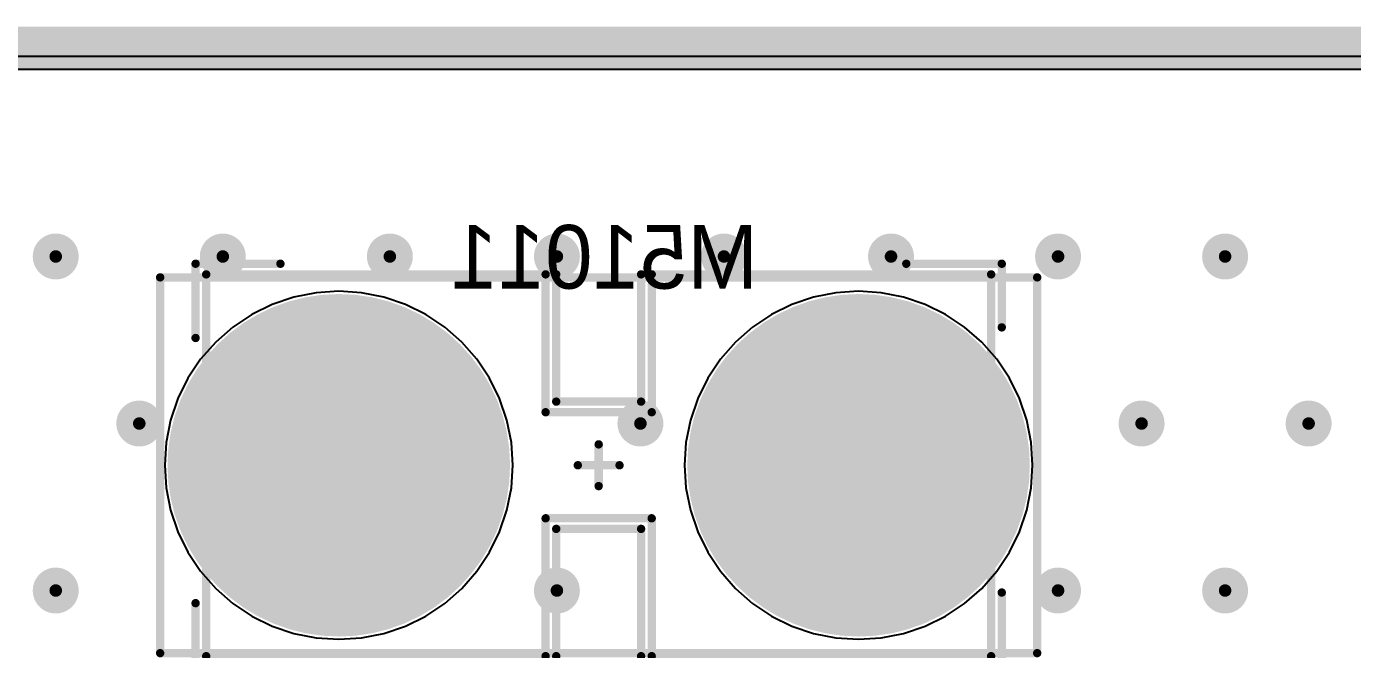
# Model space of a CAD drawing. Header units: millimetres. Extents: x 372 to 687, y 380 to 482.
# Drawn here: x 477.3 to 509.05, y 466.59 to 481.51 of the extents above; entities that cross this region are included whole.
import ezdxf

# ---------------------------------------------------------------- set-up
doc = ezdxf.new("R2010")
doc.units = ezdxf.units.MM
for name, color, linetype in [('BottomLayer', 5, 'Continuous'), ('BottomOverlay', 54, 'Continuous'), ('BottomSolder', 6, 'Continuous'), ('InternalPlane1', 76, 'Continuous'), ('InternalPlane2', 16, 'Continuous'), ('Mechanical1', 6, 'Continuous'), ('Mechanical13', 56, 'Continuous'), ('Mechanical15', 56, 'Continuous'), ('MultiLayer', 9, 'Continuous'), ('PadHoleLayer', 156, 'Continuous'), ('TopLayer', 1, 'Continuous'), ('TopOverlay', 2, 'Continuous'), ('TopSolder', 216, 'Continuous'), ('ViaHoleLayer', 16, 'Continuous')]:
    doc.layers.add(name, color=color, linetype=linetype)

# ---------------------------------------------------------------- blocks, each defined once
blk = doc.blocks.new('C___H_____900X1900X84000_398')
at = {"layer": 'BottomLayer', "const_width": 3.99999962}
for points in [[(-1.99999854, 6.223, 1), (1.99999854, 6.223, 1)], [(-1.99999854, -6.223, 1), (1.99999854, -6.223, 1)]]:
    blk.add_lwpolyline(points, format="xyb", close=True, dxfattribs=at)
at = {"layer": 'BottomSolder', "const_width": 4.10159962}
for points in [[(-2.05079854, 6.223, 1), (2.05079854, 6.223, 1)], [(-2.05079854, -6.223, 1), (2.05079854, -6.223, 1)]]:
    blk.add_lwpolyline(points, format="xyb", close=True, dxfattribs=at)
at = {"layer": 'InternalPlane1', "const_width": 1.99999854}
for points in [[(-1.00000054, 6.223, 1), (1.00000054, 6.223, 1)], [(-1.00000054, -6.223, 1), (1.00000054, -6.223, 1)]]:
    blk.add_lwpolyline(points, format="xyb", close=True, dxfattribs=at)
at = {"layer": 'InternalPlane2', "const_width": 1.99999854}
for points in [[(-1.00000054, 6.223, 1), (1.00000054, 6.223, 1)], [(-1.00000054, -6.223, 1), (1.00000054, -6.223, 1)]]:
    blk.add_lwpolyline(points, format="xyb", close=True, dxfattribs=at)
at = {"layer": 'Mechanical13', "const_width": 0.1999996}
for points in [[(-4.572, 9.398), (-4.57215748, 9.398)], [(-4.57215748, 1.27), (-4.57215748, 9.398)], [(4.572, 9.398), (-4.572, 9.398)], [(4.57199492, 1.26984506), (4.57199492, 9.39799746)], [(-1.27, 1.27), (-4.57215748, 1.27)], [(-1.27, -1.27000762), (-1.27, 1.27)], [(1.27, -1.27), (1.27, 1.26984506)], [(4.57199492, 1.26984506), (1.27, 1.26984506)], [(-1.27, -1.27000762), (-4.572, -1.27000762)], [(-4.572, -9.398), (-4.572, -1.27000762)], [(4.57199492, -1.27), (1.27, -1.27)], [(4.57199492, -9.398), (4.57199492, -1.27)], [(4.572, -9.398), (-4.572, -9.398)], [(4.572, -9.398), (4.57199492, -9.398)]]:
    blk.add_lwpolyline(points, dxfattribs=at)
at = {"layer": 'Mechanical13', "const_width": 0.0999998}
for points in [[(-4.62215738, 9.398, 1), (-4.52215758, 9.398, 1)], [(-4.62215738, 9.398, 1), (-4.52215758, 9.398, 1)], [(-4.6219999, 9.398, 1), (-4.5220001, 9.398, 1)], [(-4.6219999, 9.398, 1), (-4.5220001, 9.398, 1)], [(4.521995019999999, 9.39799746, 1), (4.621994819999999, 9.39799746, 1)], [(4.5220001, 9.398, 1), (4.6219999, 9.398, 1)], [(-4.62215738, 1.27, 1), (-4.52215758, 1.27, 1)], [(-4.62215738, 1.27, 1), (-4.52215758, 1.27, 1)], [(-1.3199999, 1.27, 1), (-1.2200001, 1.27, 1)], [(-1.3199999, 1.27, 1), (-1.2200001, 1.27, 1)], [(1.2200001, 1.26984506, 1), (1.3199999, 1.26984506, 1)], [(1.2200001, 1.26984506, 1), (1.3199999, 1.26984506, 1)], [(4.521995019999999, 1.26984506, 1), (4.621994819999999, 1.26984506, 1)], [(4.521995019999999, 1.26984506, 1), (4.621994819999999, 1.26984506, 1)], [(-4.6219999, -1.27000762, 1), (-4.5220001, -1.27000762, 1)], [(-4.6219999, -1.27000762, 1), (-4.5220001, -1.27000762, 1)], [(-1.3199999, -1.27000762, 1), (-1.2200001, -1.27000762, 1)], [(-1.3199999, -1.27000762, 1), (-1.2200001, -1.27000762, 1)], [(1.2200001, -1.27, 1), (1.3199999, -1.27, 1)], [(1.2200001, -1.27, 1), (1.3199999, -1.27, 1)], [(4.521995019999999, -1.27, 1), (4.621994819999999, -1.27, 1)], [(4.521995019999999, -1.27, 1), (4.621994819999999, -1.27, 1)], [(-4.6219999, -9.398, 1), (-4.5220001, -9.398, 1)], [(-4.6219999, -9.398, 1), (-4.5220001, -9.398, 1)], [(4.521995019999999, -9.398, 1), (4.621994819999999, -9.398, 1)], [(4.521995019999999, -9.398, 1), (4.621994819999999, -9.398, 1)], [(4.5220001, -9.398, 1), (4.6219999, -9.398, 1)], [(4.5220001, -9.398, 1), (4.6219999, -9.398, 1)]]:
    blk.add_lwpolyline(points, format="xyb", close=True, dxfattribs=at)
at = {"layer": 'Mechanical15', "const_width": 0.1999996}
for points in [[(-4.50000116, -10.49999932), (-4.50000116, 10.49999932)], [(4.50000116, 10.49999932), (-4.50000116, 10.49999932)], [(4.50000116, -10.49999932), (4.50000116, 10.49999932)], [(0, -0.499999), (0, 0.499999)], [(0.499999, 0), (-0.499999, 0)], [(4.50000116, -10.49999932), (-4.50000116, -10.49999932)]]:
    blk.add_lwpolyline(points, dxfattribs=at)
at = {"layer": 'Mechanical15', "const_width": 0.0999998}
for points in [[(-4.55000106, 10.49999932, 1), (-4.45000126, 10.49999932, 1)], [(-4.55000106, 10.49999932, 1), (-4.45000126, 10.49999932, 1)], [(4.45000126, 10.49999932, 1), (4.55000106, 10.49999932, 1)], [(4.45000126, 10.49999932, 1), (4.55000106, 10.49999932, 1)], [(-0.0499999, 0.499999, 1), (0.0499999, 0.499999, 1)], [(-0.5499989, 0, 1), (-0.4499991, 0, 1)], [(0.4499991, 0, 1), (0.5499989, 0, 1)], [(-0.0499999, -0.499999, 1), (0.0499999, -0.499999, 1)], [(-4.55000106, -10.49999932, 1), (-4.45000126, -10.49999932, 1)], [(-4.55000106, -10.49999932, 1), (-4.45000126, -10.49999932, 1)], [(4.45000126, -10.49999932, 1), (4.55000106, -10.49999932, 1)], [(4.45000126, -10.49999932, 1), (4.55000106, -10.49999932, 1)]]:
    blk.add_lwpolyline(points, format="xyb", close=True, dxfattribs=at)
at = {"layer": 'MultiLayer', "const_width": 3.99999962}
for points in [[(-1.99999854, 6.223, 1), (1.99999854, 6.223, 1)], [(-1.99999854, -6.223, 1), (1.99999854, -6.223, 1)]]:
    blk.add_lwpolyline(points, format="xyb", close=True, dxfattribs=at)
at = {"layer": 'PadHoleLayer', "const_width": 1.59999934}
for points in [[(-0.80000094, 6.223, 1), (0.80000094, 6.223, 1)], [(-0.80000094, -6.223, 1), (0.80000094, -6.223, 1)]]:
    blk.add_lwpolyline(points, format="xyb", close=True, dxfattribs=at)
at = {"layer": 'TopLayer', "const_width": 3.99999962}
for points in [[(-1.99999854, 6.223, 1), (1.99999854, 6.223, 1)], [(-1.99999854, -6.223, 1), (1.99999854, -6.223, 1)]]:
    blk.add_lwpolyline(points, format="xyb", close=True, dxfattribs=at)
at = {"layer": 'TopOverlay', "const_width": 0.1999996}
for points in [[(-3.302, 9.652), (-4.826, 9.652)], [(-4.826, 7.366), (-4.826, 9.652)], [(4.826, 9.652), (3.048, 9.652)], [(4.826, 7.619999999999999), (4.826, 9.652)], [(-1.524, 1.016), (-4.572, 1.016)], [(-1.524, -1.016), (-1.524, 1.016)], [(1.524, -1.016), (1.524, 1.016)], [(4.572, 1.016), (1.524, 1.016)], [(-1.524, -1.016), (-4.572, -1.016)], [(4.572, -1.016), (1.524, -1.016)], [(4.826, -9.652), (4.826, -7.366)], [(-4.826, -9.652), (-4.826, -7.619999999999999)], [(-3.048, -9.652), (-4.826, -9.652)], [(4.826, -9.652), (3.302, -9.652)]]:
    blk.add_lwpolyline(points, dxfattribs=at)
at = {"layer": 'TopOverlay', "const_width": 0.0999998}
for points in [[(-4.8759999, 9.652, 1), (-4.7760001, 9.652, 1)], [(-4.8759999, 9.652, 1), (-4.7760001, 9.652, 1)], [(-3.3519999, 9.652, 1), (-3.2520001, 9.652, 1)], [(2.9980001, 9.652, 1), (3.0979999, 9.652, 1)], [(4.7760001, 9.652, 1), (4.8759999, 9.652, 1)], [(4.7760001, 9.652, 1), (4.8759999, 9.652, 1)], [(4.7760001, 7.619999999999999, 1), (4.8759999, 7.619999999999999, 1)], [(-4.8759999, 7.366, 1), (-4.7760001, 7.366, 1)], [(-4.6219999, 1.016, 1), (-4.5220001, 1.016, 1)], [(-1.5739999, 1.016, 1), (-1.4740001, 1.016, 1)], [(-1.5739999, 1.016, 1), (-1.4740001, 1.016, 1)], [(1.4740001, 1.016, 1), (1.5739999, 1.016, 1)], [(1.4740001, 1.016, 1), (1.5739999, 1.016, 1)], [(4.5220001, 1.016, 1), (4.6219999, 1.016, 1)], [(-4.6219999, -1.016, 1), (-4.5220001, -1.016, 1)], [(-1.5739999, -1.016, 1), (-1.4740001, -1.016, 1)], [(-1.5739999, -1.016, 1), (-1.4740001, -1.016, 1)], [(1.4740001, -1.016, 1), (1.5739999, -1.016, 1)], [(1.4740001, -1.016, 1), (1.5739999, -1.016, 1)], [(4.5220001, -1.016, 1), (4.6219999, -1.016, 1)], [(4.7760001, -7.366, 1), (4.8759999, -7.366, 1)], [(-4.8759999, -7.619999999999999, 1), (-4.7760001, -7.619999999999999, 1)], [(-4.8759999, -9.652, 1), (-4.7760001, -9.652, 1)], [(-4.8759999, -9.652, 1), (-4.7760001, -9.652, 1)], [(-3.0979999, -9.652, 1), (-2.9980001, -9.652, 1)], [(3.2520001, -9.652, 1), (3.3519999, -9.652, 1)], [(4.7760001, -9.652, 1), (4.8759999, -9.652, 1)], [(4.7760001, -9.652, 1), (4.8759999, -9.652, 1)]]:
    blk.add_lwpolyline(points, format="xyb", close=True, dxfattribs=at)
at = {"layer": 'TopSolder', "const_width": 4.10159962}
for points in [[(-2.05079854, 6.223, 1), (2.05079854, 6.223, 1)], [(-2.05079854, -6.223, 1), (2.05079854, -6.223, 1)]]:
    blk.add_lwpolyline(points, format="xyb", close=True, dxfattribs=at)

msp = doc.modelspace()

# ---------------------------------------------------------------- linework, layer by layer
at = {"layer": 'BottomLayer'}
for p, q in [((381.20000214, 480.7999782), (680.80000492, 480.7999909)), ((483.69800136, 475.02687316), (483.18161936, 474.8515852199999)), ((484.2328440799999, 475.13325852), (483.69800136, 475.02687316)), ((484.77699844, 475.1689252), (484.2328440799999, 475.13325852)), ((485.3211528, 475.13325852), (484.77699844, 475.1689252)), ((485.85599552, 475.02687316), (485.3211528, 475.13325852)), ((486.37237752, 474.8515852199999), (485.85599552, 475.02687316)), ((496.1440013599999, 475.02687316), (495.62761936, 474.8515852199999)), ((496.67884408, 475.13325852), (496.1440013599999, 475.02687316)), ((497.22299844, 475.1689252), (496.67884408, 475.13325852)), ((497.7671528, 475.13325852), (497.22299844, 475.1689252)), ((498.30199552, 475.02687316), (497.7671528, 475.13325852)), ((498.81837752, 474.8515852199999), (498.30199552, 475.02687316)), ((483.18161936, 474.8515852199999), (482.69253474, 474.61039444)), ((486.86146214, 474.61039444), (486.37237752, 474.8515852199999)), ((495.62761936, 474.8515852199999), (495.13853474, 474.61039444)), ((499.30746214, 474.61039444), (498.81837752, 474.8515852199999)), ((482.69253474, 474.61039444), (482.2391168, 474.30743086)), ((487.31488008, 474.30743086), (486.86146214, 474.61039444)), ((495.13853474, 474.61039444), (494.6851167999999, 474.30743086)), ((499.76088008, 474.30743086), (499.30746214, 474.61039444)), ((482.2391168, 474.30743086), (481.8291227, 473.94787608)), ((487.72487418, 473.94787608), (487.31488008, 474.30743086)), ((494.6851167999999, 474.30743086), (494.2751227, 473.94787608)), ((500.17087418, 473.94787608), (499.76088008, 474.30743086)), ((481.8291227, 473.94787608), (481.46956792, 473.53788198)), ((488.08442896, 473.53788198), (487.72487418, 473.94787608)), ((494.2751227, 473.94787608), (493.9155679199999, 473.53788198)), ((500.53042896, 473.53788198), (500.17087418, 473.94787608)), ((481.46956792, 473.53788198), (481.16660434, 473.0844615)), ((488.38739254, 473.0844615), (488.08442896, 473.53788198)), ((493.9155679199999, 473.53788198), (493.61260434, 473.0844615)), ((500.83339254, 473.0844615), (500.53042896, 473.53788198)), ((481.16660434, 473.0844615), (480.92541356, 472.59537942)), ((488.62858332, 472.59537942), (488.38739254, 473.0844615)), ((493.61260434, 473.0844615), (493.37141356, 472.59537942)), ((501.07458332, 472.59537942), (500.83339254, 473.0844615)), ((480.92541356, 472.59537942), (480.7501256199999, 472.07899742)), ((488.80387126, 472.07899742), (488.62858332, 472.59537942)), ((493.37141356, 472.59537942), (493.19612562, 472.07899742)), ((501.24987126, 472.07899742), (501.07458332, 472.59537942)), ((480.7501256199999, 472.07899742), (480.64374026, 471.5441547)), ((488.91025662, 471.5441547), (488.80387126, 472.07899742)), ((493.19612562, 472.07899742), (493.08974026, 471.5441547)), ((501.35625662, 471.5441547), (501.24987126, 472.07899742)), ((480.64374026, 471.5441547), (480.60807358, 471.00000034)), ((488.9459232999999, 471.00000034), (488.91025662, 471.5441547)), ((493.08974026, 471.5441547), (493.05407358, 471.00000034)), ((501.3919233, 471.00000034), (501.35625662, 471.5441547)), ((480.60807358, 471.00000034), (480.64374026, 470.45584598)), ((488.91025662, 470.45584598), (488.9459232999999, 471.00000034)), ((493.05407358, 471.00000034), (493.08974026, 470.45584598)), ((501.35625662, 470.45584598), (501.3919233, 471.00000034)), ((480.64374026, 470.45584598), (480.7501256199999, 469.92100326)), ((488.80387126, 469.92100326), (488.91025662, 470.45584598)), ((493.08974026, 470.45584598), (493.19612562, 469.92100326)), ((501.24987126, 469.92100326), (501.35625662, 470.45584598)), ((480.7501256199999, 469.92100326), (480.92541356, 469.40462126)), ((488.62858332, 469.40462126), (488.80387126, 469.92100326)), ((493.19612562, 469.92100326), (493.37141356, 469.40462126)), ((501.07458332, 469.40462126), (501.24987126, 469.92100326)), ((480.92541356, 469.40462126), (481.16660434, 468.91553918)), ((488.38739254, 468.91553918), (488.62858332, 469.40462126)), ((493.37141356, 469.40462126), (493.61260434, 468.91553918)), ((500.83339254, 468.91553918), (501.07458332, 469.40462126)), ((481.16660434, 468.91553918), (481.46956792, 468.4621187)), ((488.08442896, 468.4621187), (488.38739254, 468.91553918)), ((493.61260434, 468.91553918), (493.9155679199999, 468.4621187)), ((500.53042896, 468.4621187), (500.83339254, 468.91553918)), ((481.46956792, 468.4621187), (481.8291227, 468.0521246)), ((487.72487418, 468.0521246), (488.08442896, 468.4621187)), ((493.9155679199999, 468.4621187), (494.2751227, 468.0521246)), ((500.17087418, 468.0521246), (500.53042896, 468.4621187)), ((481.8291227, 468.0521246), (482.2391168, 467.69256982)), ((487.31488008, 467.69256982), (487.72487418, 468.0521246)), ((494.2751227, 468.0521246), (494.6851167999999, 467.69256982)), ((499.76088008, 467.69256982), (500.17087418, 468.0521246)), ((482.2391168, 467.69256982), (482.69253474, 467.38960624)), ((486.86146214, 467.38960624), (487.31488008, 467.69256982)), ((494.6851167999999, 467.69256982), (495.13853474, 467.38960624)), ((499.30746214, 467.38960624), (499.76088008, 467.69256982)), ((482.69253474, 467.38960624), (483.18161936, 467.14841546)), ((486.37237752, 467.14841546), (486.86146214, 467.38960624)), ((495.13853474, 467.38960624), (495.62761936, 467.14841546)), ((498.81837752, 467.14841546), (499.30746214, 467.38960624)), ((483.18161936, 467.14841546), (483.69800136, 466.97312752)), ((485.85599552, 466.97312752), (486.37237752, 467.14841546)), ((495.62761936, 467.14841546), (496.1440013599999, 466.97312752)), ((498.30199552, 466.97312752), (498.81837752, 467.14841546)), ((483.69800136, 466.97312752), (484.2328440799999, 466.86674216)), ((484.2328440799999, 466.86674216), (484.77699844, 466.83107548)), ((484.77699844, 466.83107548), (485.3211528, 466.86674216)), ((485.3211528, 466.86674216), (485.85599552, 466.97312752)), ((496.1440013599999, 466.97312752), (496.67884408, 466.86674216)), ((496.67884408, 466.86674216), (497.22299844, 466.83107548)), ((497.22299844, 466.83107548), (497.7671528, 466.86674216)), ((497.7671528, 466.86674216), (498.30199552, 466.97312752))]:
    msp.add_line(p, q, dxfattribs=at)
at = {"layer": 'BottomLayer', "const_width": 0.2999994}
for points in [[(477.84995362, 475.99995478, 1), (478.14995302, 475.99995478, 1)], [(481.84995324, 475.99995478, 1), (482.14995264, 475.99995478, 1)], [(485.84995286, 475.99995478, 1), (486.14995226, 475.99995478, 1)], [(489.84995248, 475.99995478, 1), (490.1499518799999, 475.99995478, 1)], [(493.8499521, 475.99995478, 1), (494.1499515, 475.99995478, 1)], [(497.84995172, 475.99995478, 1), (498.14995112, 475.99995478, 1)], [(501.84995134, 475.99995478, 1), (502.14995074, 475.99995478, 1)], [(505.8499509599999, 475.99995478, 1), (506.14995036, 475.99995478, 1)], [(479.8499547, 471.99995516, 1), (480.1499540999999, 471.99995516, 1)], [(491.84995356, 471.99995516, 1), (492.14995296, 471.99995516, 1)], [(503.84995242, 471.99995516, 1), (504.14995182, 471.99995516, 1)], [(507.8499520399999, 471.99995516, 1), (508.14995144, 471.99995516, 1)], [(477.84995362, 467.99995554, 1), (478.14995302, 467.99995554, 1)], [(489.84995248, 467.99995554, 1), (490.1499518799999, 467.99995554, 1)], [(501.84995134, 467.99995554, 1), (502.14995074, 467.99995554, 1)], [(505.8499509599999, 467.99995554, 1), (506.14995036, 467.99995554, 1)]]:
    msp.add_lwpolyline(points, format="xyb", close=True, dxfattribs=at)
at = {"layer": 'InternalPlane1'}
msp.add_line((381.51045872, 480.48954194), (680.4895407199999, 480.48954194), dxfattribs=at)
at = {"layer": 'InternalPlane1', "const_width": 1.016}
msp.add_lwpolyline([(381, 481.00000066), (680.99999944, 481.00000066)], dxfattribs=at)
at = {"layer": 'InternalPlane1', "const_width": 0.5499989}
for points in [[(477.72495514, 475.99995478, 1), (478.2749515, 475.99995478, 1)], [(481.7249547599999, 475.99995478, 1), (482.27495112, 475.99995478, 1)], [(485.72495438, 475.99995478, 1), (486.27495074, 475.99995478, 1)], [(489.724954, 475.99995478, 1), (490.27495036, 475.99995478, 1)], [(493.72495362, 475.99995478, 1), (494.27494998, 475.99995478, 1)], [(497.72495324, 475.99995478, 1), (498.2749496, 475.99995478, 1)], [(501.72495286, 475.99995478, 1), (502.27494922, 475.99995478, 1)], [(505.72495248, 475.99995478, 1), (506.27494884, 475.99995478, 1)], [(479.72495622, 471.99995516, 1), (480.27495258, 471.99995516, 1)], [(491.72495508, 471.99995516, 1), (492.27495144, 471.99995516, 1)], [(503.72495394, 471.99995516, 1), (504.2749502999999, 471.99995516, 1)], [(507.72495356, 471.99995516, 1), (508.27494992, 471.99995516, 1)], [(477.72495514, 467.99995554, 1), (478.2749515, 467.99995554, 1)], [(489.724954, 467.99995554, 1), (490.27495036, 467.99995554, 1)], [(501.72495286, 467.99995554, 1), (502.27494922, 467.99995554, 1)], [(505.72495248, 467.99995554, 1), (506.27494884, 467.99995554, 1)]]:
    msp.add_lwpolyline(points, format="xyb", close=True, dxfattribs=at)
at = {"layer": 'InternalPlane2'}
msp.add_line((381.51045872, 480.48954194), (680.4895407199999, 480.48954194), dxfattribs=at)
at = {"layer": 'InternalPlane2', "const_width": 1.016}
msp.add_lwpolyline([(381, 481.00000066), (680.99999944, 481.00000066)], dxfattribs=at)
at = {"layer": 'InternalPlane2', "const_width": 0.5499989}
for points in [[(477.72495514, 475.99995478, 1), (478.2749515, 475.99995478, 1)], [(481.7249547599999, 475.99995478, 1), (482.27495112, 475.99995478, 1)], [(485.72495438, 475.99995478, 1), (486.27495074, 475.99995478, 1)], [(489.724954, 475.99995478, 1), (490.27495036, 475.99995478, 1)], [(493.72495362, 475.99995478, 1), (494.27494998, 475.99995478, 1)], [(497.72495324, 475.99995478, 1), (498.2749496, 475.99995478, 1)], [(501.72495286, 475.99995478, 1), (502.27494922, 475.99995478, 1)], [(505.72495248, 475.99995478, 1), (506.27494884, 475.99995478, 1)], [(479.72495622, 471.99995516, 1), (480.27495258, 471.99995516, 1)], [(491.72495508, 471.99995516, 1), (492.27495144, 471.99995516, 1)], [(503.72495394, 471.99995516, 1), (504.2749502999999, 471.99995516, 1)], [(507.72495356, 471.99995516, 1), (508.27494992, 471.99995516, 1)], [(477.72495514, 467.99995554, 1), (478.2749515, 467.99995554, 1)], [(489.724954, 467.99995554, 1), (490.27495036, 467.99995554, 1)], [(501.72495286, 467.99995554, 1), (502.27494922, 467.99995554, 1)], [(505.72495248, 467.99995554, 1), (506.27494884, 467.99995554, 1)]]:
    msp.add_lwpolyline(points, format="xyb", close=True, dxfattribs=at)
at = {"layer": 'Mechanical1', "const_width": 0.1999996}
msp.add_lwpolyline([(381, 481.00000066), (680.99999944, 481.00000066)], dxfattribs=at)
at = {"layer": 'MultiLayer', "const_width": 0.2999994}
for points in [[(477.84995362, 475.99995478, 1), (478.14995302, 475.99995478, 1)], [(481.84995324, 475.99995478, 1), (482.14995264, 475.99995478, 1)], [(485.84995286, 475.99995478, 1), (486.14995226, 475.99995478, 1)], [(489.84995248, 475.99995478, 1), (490.1499518799999, 475.99995478, 1)], [(493.8499521, 475.99995478, 1), (494.1499515, 475.99995478, 1)], [(497.84995172, 475.99995478, 1), (498.14995112, 475.99995478, 1)], [(501.84995134, 475.99995478, 1), (502.14995074, 475.99995478, 1)], [(505.8499509599999, 475.99995478, 1), (506.14995036, 475.99995478, 1)], [(479.8499547, 471.99995516, 1), (480.1499540999999, 471.99995516, 1)], [(491.84995356, 471.99995516, 1), (492.14995296, 471.99995516, 1)], [(503.84995242, 471.99995516, 1), (504.14995182, 471.99995516, 1)], [(507.8499520399999, 471.99995516, 1), (508.14995144, 471.99995516, 1)], [(477.84995362, 467.99995554, 1), (478.14995302, 467.99995554, 1)], [(489.84995248, 467.99995554, 1), (490.1499518799999, 467.99995554, 1)], [(501.84995134, 467.99995554, 1), (502.14995074, 467.99995554, 1)], [(505.8499509599999, 467.99995554, 1), (506.14995036, 467.99995554, 1)]]:
    msp.add_lwpolyline(points, format="xyb", close=True, dxfattribs=at)
at = {"layer": 'TopLayer'}
for p, q in [((381.20001992, 480.8000163), (680.8000303199999, 480.79999852)), ((483.69800136, 475.02687316), (483.18161936, 474.8515852199999)), ((484.2328440799999, 475.13325852), (483.69800136, 475.02687316)), ((484.77699844, 475.1689252), (484.2328440799999, 475.13325852)), ((485.3211528, 475.13325852), (484.77699844, 475.1689252)), ((485.85599552, 475.02687316), (485.3211528, 475.13325852)), ((486.37237752, 474.8515852199999), (485.85599552, 475.02687316)), ((496.1440013599999, 475.02687316), (495.62761936, 474.8515852199999)), ((496.67884408, 475.13325852), (496.1440013599999, 475.02687316)), ((497.22299844, 475.1689252), (496.67884408, 475.13325852)), ((497.7671528, 475.13325852), (497.22299844, 475.1689252)), ((498.30199552, 475.02687316), (497.7671528, 475.13325852)), ((498.81837752, 474.8515852199999), (498.30199552, 475.02687316)), ((483.18161936, 474.8515852199999), (482.69253474, 474.61039444)), ((486.86146214, 474.61039444), (486.37237752, 474.8515852199999)), ((495.62761936, 474.8515852199999), (495.13853474, 474.61039444)), ((499.30746214, 474.61039444), (498.81837752, 474.8515852199999)), ((482.69253474, 474.61039444), (482.2391168, 474.30743086)), ((487.31488008, 474.30743086), (486.86146214, 474.61039444)), ((495.13853474, 474.61039444), (494.6851167999999, 474.30743086)), ((499.76088008, 474.30743086), (499.30746214, 474.61039444)), ((482.2391168, 474.30743086), (481.8291227, 473.94787608)), ((487.72487418, 473.94787608), (487.31488008, 474.30743086)), ((494.6851167999999, 474.30743086), (494.2751227, 473.94787608)), ((500.17087418, 473.94787608), (499.76088008, 474.30743086)), ((481.8291227, 473.94787608), (481.46956792, 473.53788198)), ((488.08442896, 473.53788198), (487.72487418, 473.94787608)), ((494.2751227, 473.94787608), (493.9155679199999, 473.53788198)), ((500.53042896, 473.53788198), (500.17087418, 473.94787608)), ((481.46956792, 473.53788198), (481.16660434, 473.0844615)), ((488.38739254, 473.0844615), (488.08442896, 473.53788198)), ((493.9155679199999, 473.53788198), (493.61260434, 473.0844615)), ((500.83339254, 473.0844615), (500.53042896, 473.53788198)), ((481.16660434, 473.0844615), (480.92541356, 472.59537942)), ((488.62858332, 472.59537942), (488.38739254, 473.0844615)), ((493.61260434, 473.0844615), (493.37141356, 472.59537942)), ((501.07458332, 472.59537942), (500.83339254, 473.0844615)), ((480.92541356, 472.59537942), (480.7501256199999, 472.07899742)), ((488.80387126, 472.07899742), (488.62858332, 472.59537942)), ((493.37141356, 472.59537942), (493.19612562, 472.07899742)), ((501.24987126, 472.07899742), (501.07458332, 472.59537942)), ((480.7501256199999, 472.07899742), (480.64374026, 471.5441547)), ((488.91025662, 471.5441547), (488.80387126, 472.07899742)), ((493.19612562, 472.07899742), (493.08974026, 471.5441547)), ((501.35625662, 471.5441547), (501.24987126, 472.07899742)), ((480.64374026, 471.5441547), (480.60807358, 471.00000034)), ((488.9459232999999, 471.00000034), (488.91025662, 471.5441547)), ((493.08974026, 471.5441547), (493.05407358, 471.00000034)), ((501.3919233, 471.00000034), (501.35625662, 471.5441547)), ((480.60807358, 471.00000034), (480.64374026, 470.45584598)), ((488.91025662, 470.45584598), (488.9459232999999, 471.00000034)), ((493.05407358, 471.00000034), (493.08974026, 470.45584598)), ((501.35625662, 470.45584598), (501.3919233, 471.00000034)), ((480.64374026, 470.45584598), (480.7501256199999, 469.92100326)), ((488.80387126, 469.92100326), (488.91025662, 470.45584598)), ((493.08974026, 470.45584598), (493.19612562, 469.92100326)), ((501.24987126, 469.92100326), (501.35625662, 470.45584598)), ((480.7501256199999, 469.92100326), (480.92541356, 469.40462126)), ((488.62858332, 469.40462126), (488.80387126, 469.92100326)), ((493.19612562, 469.92100326), (493.37141356, 469.40462126)), ((501.07458332, 469.40462126), (501.24987126, 469.92100326)), ((480.92541356, 469.40462126), (481.16660434, 468.91553918)), ((488.38739254, 468.91553918), (488.62858332, 469.40462126)), ((493.37141356, 469.40462126), (493.61260434, 468.91553918)), ((500.83339254, 468.91553918), (501.07458332, 469.40462126)), ((481.16660434, 468.91553918), (481.46956792, 468.4621187)), ((488.08442896, 468.4621187), (488.38739254, 468.91553918)), ((493.61260434, 468.91553918), (493.9155679199999, 468.4621187)), ((500.53042896, 468.4621187), (500.83339254, 468.91553918)), ((481.46956792, 468.4621187), (481.8291227, 468.0521246)), ((487.72487418, 468.0521246), (488.08442896, 468.4621187)), ((493.9155679199999, 468.4621187), (494.2751227, 468.0521246)), ((500.17087418, 468.0521246), (500.53042896, 468.4621187)), ((481.8291227, 468.0521246), (482.2391168, 467.69256982)), ((487.31488008, 467.69256982), (487.72487418, 468.0521246)), ((494.2751227, 468.0521246), (494.6851167999999, 467.69256982)), ((499.76088008, 467.69256982), (500.17087418, 468.0521246)), ((482.2391168, 467.69256982), (482.69253474, 467.38960624)), ((486.86146214, 467.38960624), (487.31488008, 467.69256982)), ((494.6851167999999, 467.69256982), (495.13853474, 467.38960624)), ((499.30746214, 467.38960624), (499.76088008, 467.69256982)), ((482.69253474, 467.38960624), (483.18161936, 467.14841546)), ((486.37237752, 467.14841546), (486.86146214, 467.38960624)), ((495.13853474, 467.38960624), (495.62761936, 467.14841546)), ((498.81837752, 467.14841546), (499.30746214, 467.38960624)), ((483.18161936, 467.14841546), (483.69800136, 466.97312752)), ((485.85599552, 466.97312752), (486.37237752, 467.14841546)), ((495.62761936, 467.14841546), (496.1440013599999, 466.97312752)), ((498.30199552, 466.97312752), (498.81837752, 467.14841546)), ((483.69800136, 466.97312752), (484.2328440799999, 466.86674216)), ((484.2328440799999, 466.86674216), (484.77699844, 466.83107548)), ((484.77699844, 466.83107548), (485.3211528, 466.86674216)), ((485.3211528, 466.86674216), (485.85599552, 466.97312752)), ((496.1440013599999, 466.97312752), (496.67884408, 466.86674216)), ((496.67884408, 466.86674216), (497.22299844, 466.83107548)), ((497.22299844, 466.83107548), (497.7671528, 466.86674216)), ((497.7671528, 466.86674216), (498.30199552, 466.97312752))]:
    msp.add_line(p, q, dxfattribs=at)
at = {"layer": 'TopLayer', "const_width": 0.2999994}
for points in [[(477.84995362, 475.99995478, 1), (478.14995302, 475.99995478, 1)], [(481.84995324, 475.99995478, 1), (482.14995264, 475.99995478, 1)], [(485.84995286, 475.99995478, 1), (486.14995226, 475.99995478, 1)], [(489.84995248, 475.99995478, 1), (490.1499518799999, 475.99995478, 1)], [(493.8499521, 475.99995478, 1), (494.1499515, 475.99995478, 1)], [(497.84995172, 475.99995478, 1), (498.14995112, 475.99995478, 1)], [(501.84995134, 475.99995478, 1), (502.14995074, 475.99995478, 1)], [(505.8499509599999, 475.99995478, 1), (506.14995036, 475.99995478, 1)], [(479.8499547, 471.99995516, 1), (480.1499540999999, 471.99995516, 1)], [(491.84995356, 471.99995516, 1), (492.14995296, 471.99995516, 1)], [(503.84995242, 471.99995516, 1), (504.14995182, 471.99995516, 1)], [(507.8499520399999, 471.99995516, 1), (508.14995144, 471.99995516, 1)], [(477.84995362, 467.99995554, 1), (478.14995302, 467.99995554, 1)], [(489.84995248, 467.99995554, 1), (490.1499518799999, 467.99995554, 1)], [(501.84995134, 467.99995554, 1), (502.14995074, 467.99995554, 1)], [(505.8499509599999, 467.99995554, 1), (506.14995036, 467.99995554, 1)]]:
    msp.add_lwpolyline(points, format="xyb", close=True, dxfattribs=at)
at = {"layer": 'ViaHoleLayer', "const_width": 0.1499997}
for points in [[(477.92495474, 475.99995478, 1), (478.0749519, 475.99995478, 1)], [(481.92495436, 475.99995478, 1), (482.07495152, 475.99995478, 1)], [(485.92495398, 475.99995478, 1), (486.07495114, 475.99995478, 1)], [(489.9249536, 475.99995478, 1), (490.07495076, 475.99995478, 1)], [(493.92495322, 475.99995478, 1), (494.07495038, 475.99995478, 1)], [(497.9249528399999, 475.99995478, 1), (498.0749499999999, 475.99995478, 1)], [(501.92495246, 475.99995478, 1), (502.07494962, 475.99995478, 1)], [(505.92495208, 475.99995478, 1), (506.07494924, 475.99995478, 1)], [(479.92495582, 471.99995516, 1), (480.07495298, 471.99995516, 1)], [(491.92495468, 471.99995516, 1), (492.07495184, 471.99995516, 1)], [(503.92495354, 471.99995516, 1), (504.0749507, 471.99995516, 1)], [(507.92495316, 471.99995516, 1), (508.07495032, 471.99995516, 1)], [(477.92495474, 467.99995554, 1), (478.0749519, 467.99995554, 1)], [(489.9249536, 467.99995554, 1), (490.07495076, 467.99995554, 1)], [(501.92495246, 467.99995554, 1), (502.07494962, 467.99995554, 1)], [(505.92495208, 467.99995554, 1), (506.07494924, 467.99995554, 1)]]:
    msp.add_lwpolyline(points, format="xyb", close=True, dxfattribs=at)

# ---------------------------------------------------------------- block references
at = {"rotation": 270}
msp.add_blockref('C___H_____900X1900X84000_398', (490.99999844, 471.00000034), dxfattribs=at)

# ---------------------------------------------------------------- texts
at = {"layer": 'BottomOverlay', "text_generation_flag": 2}
msp.add_text('M51011', height=1.524, dxfattribs=at).set_placement((494.8174, 475.23020016))

doc.saveas('drawing.dxf')
